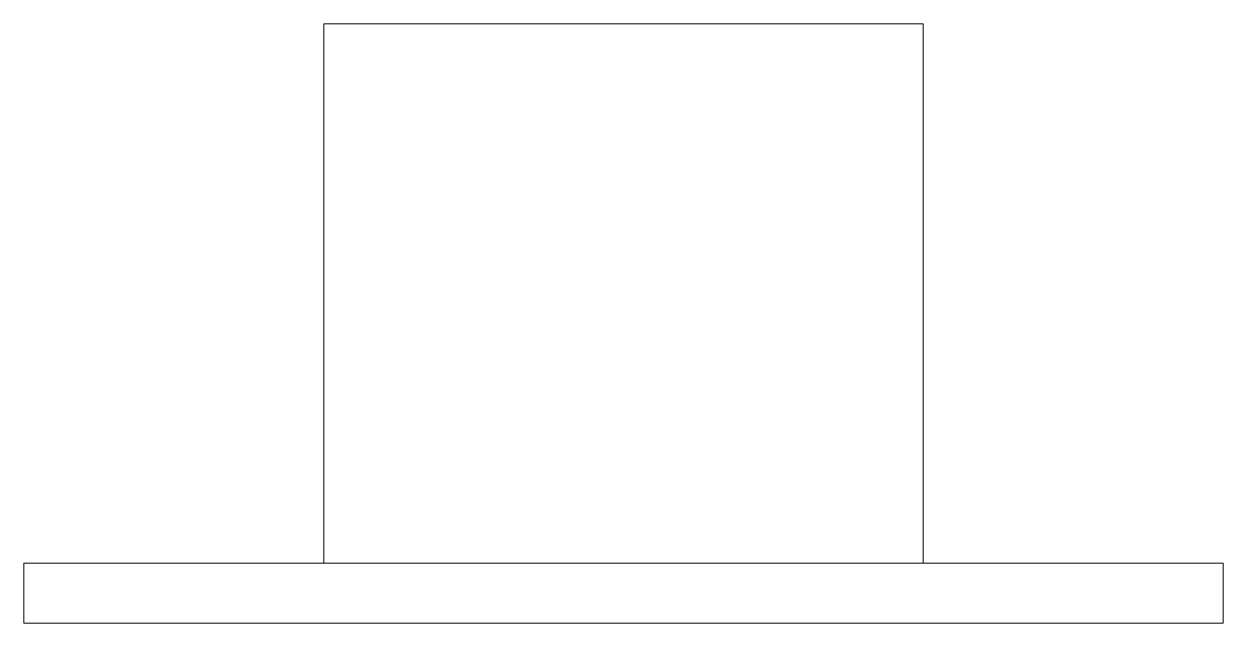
# Model space of a CAD drawing. Extents: x -2 to 2, y -1 to 1.
import ezdxf

# ---------------------------------------------------------------- set-up
doc = ezdxf.new("R2010")
doc.units = 0

msp = doc.modelspace()

# ---------------------------------------------------------------- linework, layer by layer
at = {"lineweight": 18}
msp.add_lwpolyline([(2, -1), (2, -0.8), (1, -0.8), (1, 1), (-1, 1), (-1, -0.8), (-2, -0.8), (-2, -1)], close=True, dxfattribs=at)
msp.add_lwpolyline([(-1, -0.8), (1, -0.8)], dxfattribs=at)

doc.saveas('drawing.dxf')
